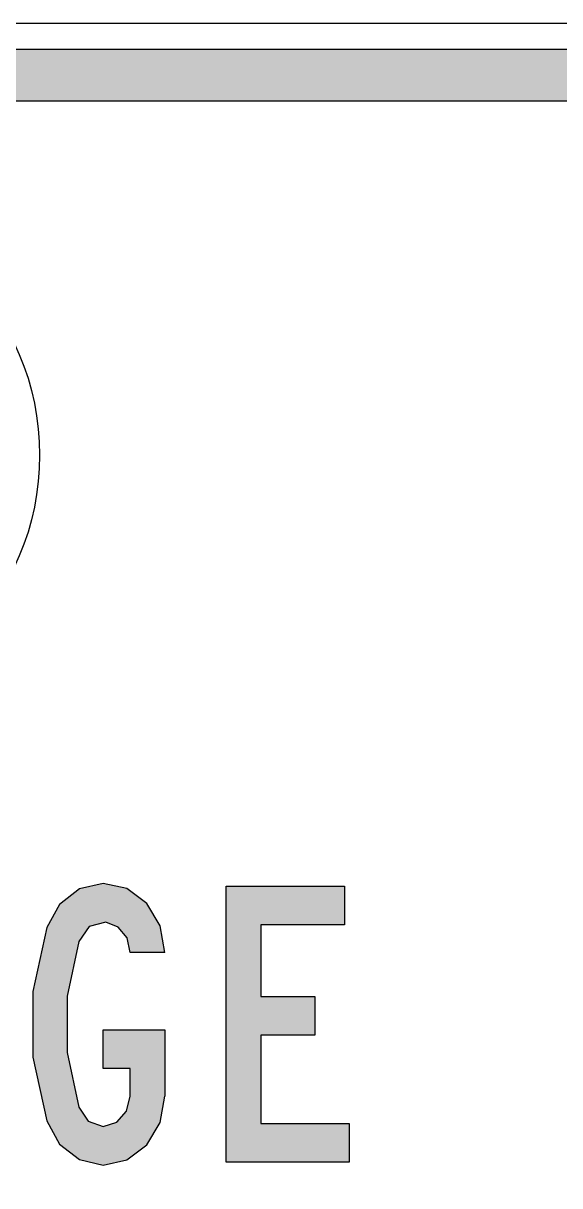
# Model space of a CAD drawing. Header units: millimetres. Extents: x 83 to 303, y 129 to 265.
# Drawn here: x 132 to 163.1, y 197.3 to 264.6 of the extents above; entities that cross this region are included whole.
import ezdxf

# ---------------------------------------------------------------- set-up
doc = ezdxf.new("R2010")
doc.units = ezdxf.units.MM
for name, color, linetype in [('L18', 4, 'Continuous'), ('L25', 1, 'Continuous'), ('L35', 3, 'Continuous')]:
    doc.layers.add(name, color=color, linetype=linetype)

msp = doc.modelspace()

# ---------------------------------------------------------------- hatches: boundary and pattern name
at = {"layer": 'L25'}
h = msp.add_hatch(color=256, dxfattribs=at)
edge = h.paths.add_edge_path(flags=16)
edge.add_line((87.543, 154.618), (87.543, 254.618))
edge.add_arc((93.043, 254.618), 5.5, 90, 180, ccw=False)
edge.add_line((93.043, 260.118), (293.043, 260.118))
edge.add_arc((293.043, 254.618), 5.5, 0, 90, ccw=False)
edge.add_line((298.543, 254.618), (298.543, 154.618))
edge.add_arc((293.043, 154.618), 5.5, 270, 360, ccw=False)
edge.add_line((293.043, 149.118), (93.043, 149.118))
edge.add_arc((93.043, 154.618), 5.5, 180, 270, ccw=False)
edge = h.paths.add_edge_path()
edge.add_line((84.543, 154.618), (84.543, 254.618))
edge.add_arc((93.043, 254.618), 8.5, 90, 180, ccw=False)
edge.add_line((93.043, 263.118), (293.043, 263.118))
edge.add_arc((293.043, 254.618), 8.5, 0, 90, ccw=False)
edge.add_line((301.543, 254.618), (301.543, 154.618))
edge.add_arc((293.043, 154.618), 8.5, -90, 0, ccw=False)
edge.add_line((293.043, 146.118), (93.043, 146.118))
edge.add_arc((93.043, 154.618), 8.5, 180, 270, ccw=False)
h = msp.add_hatch(color=256, dxfattribs=at)
h.paths.add_polyline_path([(110.309, 198.622), (110.309, 214.624), (117.155, 214.624), (117.155, 212.386), (112.309, 212.386), (112.309, 208.228), (115.438, 208.228), (115.445, 205.989), (112.309, 205.982), (112.309, 200.868), (117.437, 200.868), (117.437, 198.629)])
h.paths.add_polyline_path([(101.472, 198.622), (97.908, 214.624), (99.907, 214.624), (102.327, 204.062), (104.753, 214.624), (106.745, 214.624), (103.181, 198.622)])
h.paths.add_polyline_path([(143.805, 198.629), (143.805, 214.624), (150.651, 214.631), (150.651, 212.386), (145.805, 212.386), (145.805, 208.228), (148.941, 208.228), (148.941, 205.989), (145.805, 205.989), (145.805, 200.868), (150.933, 200.868), (150.933, 198.629)])
h.paths.add_polyline_path([(126.702, 205.989), (128.267, 207.583), (128.781, 209.264), (128.781, 211.031), (128.267, 212.704), (127.55, 213.726), (126.558, 214.392), (125.42, 214.624), (121.001, 214.624), (121.001, 198.629), (122.994, 198.629), (122.994, 205.663), (124.71, 205.663), (126.702, 198.629), (128.839, 198.629)])
h.paths.add_polyline_path([(126.558, 208.706), (125.42, 207.909), (122.994, 207.909), (122.994, 212.386), (125.42, 212.386), (126.558, 211.589), (126.855, 210.147)], flags=16)
h.paths.add_polyline_path([(140.241, 210.785), (138.249, 210.785), (138.061, 211.625), (137.547, 212.255), (136.822, 212.545), (135.866, 212.291), (135.258, 211.429), (134.598, 208.257), (134.598, 204.997), (135.258, 201.824), (135.808, 201.013), (136.677, 200.708), (137.46, 200.947), (138.032, 201.592), (138.249, 202.469), (138.249, 204.07), (136.677, 204.07), (136.677, 206.308), (140.241, 206.308), (140.241, 202.469), (139.981, 200.933), (139.205, 199.636), (138.046, 198.767), (136.677, 198.47), (135.301, 198.782), (134.142, 199.687), (133.403, 201.027), (132.599, 204.722), (132.599, 208.532), (133.403, 212.226), (134.142, 213.566), (135.301, 214.472), (136.677, 214.783), (138.046, 214.486), (139.205, 213.624), (139.973, 212.32)])

# ---------------------------------------------------------------- linework, layer by layer
at = {"layer": 'L18'}
for points in [[(84.543, 154.618), (84.543, 254.618, -0.414214), (93.043, 263.118), (293.043, 263.118, -0.414214), (301.543, 254.618), (301.543, 154.618, -0.414214), (293.043, 146.118), (93.043, 146.118, -0.414214)], [(87.543, 154.618), (87.543, 254.618, -0.414214), (93.043, 260.118), (293.043, 260.118, -0.414214), (298.543, 254.618), (298.543, 154.618, -0.414214), (293.043, 149.118), (93.043, 149.118, -0.414214)]]:
    msp.add_lwpolyline(points, format="xyb", close=True, dxfattribs=at)
for points in [[(136.677, 214.783), (135.301, 214.472), (134.142, 213.566), (133.403, 212.226)], [(140.241, 210.785), (139.973, 212.32), (139.205, 213.624), (138.046, 214.486), (136.677, 214.783)], [(143.805, 198.629), (143.805, 214.624), (150.651, 214.631), (150.651, 212.386), (145.805, 212.386), (145.805, 208.228), (148.941, 208.228), (148.941, 205.989), (145.805, 205.989), (145.805, 200.868), (150.933, 200.868), (150.933, 198.629), (143.805, 198.629), (143.805, 198.629)], [(133.403, 212.226), (132.599, 208.532), (132.599, 204.722), (133.403, 201.027)], [(140.241, 210.785), (138.249, 210.785), (138.061, 211.625), (137.547, 212.255), (136.822, 212.545), (135.866, 212.291), (135.258, 211.429), (134.598, 208.257), (134.598, 204.997), (135.258, 201.824), (135.808, 201.013), (136.677, 200.708), (137.46, 200.947), (138.032, 201.592), (138.249, 202.469)], [(138.249, 202.469), (138.249, 204.07), (136.677, 204.07), (136.677, 206.308), (140.241, 206.308), (140.241, 202.469)], [(136.677, 198.47), (138.046, 198.767), (139.205, 199.636), (139.981, 200.933), (140.241, 202.469)], [(133.403, 201.027), (134.142, 199.687), (135.301, 198.782), (136.677, 198.47)]]:
    msp.add_lwpolyline(points, dxfattribs=at)
msp.add_circle((118.018, 239.595), 14.975, dxfattribs=at)
at = {"layer": 'L35'}
msp.add_lwpolyline([(83.043, 154.618), (83.043, 254.618, -0.414214), (93.043, 264.618), (293.043, 264.618, -0.414214), (303.043, 254.618), (303.043, 154.618, -0.414214), (293.043, 144.618), (93.043, 144.618, -0.414214)], format="xyb", close=True, dxfattribs=at)

doc.saveas('drawing.dxf')
